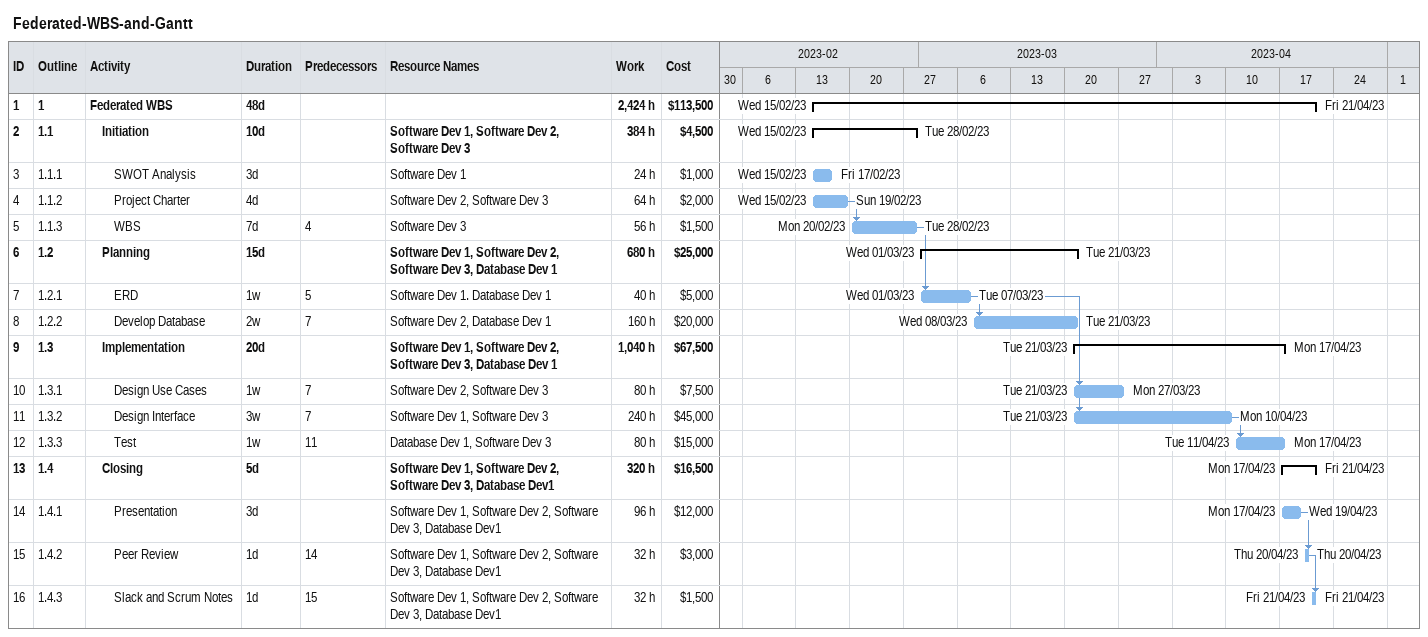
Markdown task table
Federated-WBS-and-Gantt

| ID | WBS | Task | Duration | Start | Finish | Predecessors | Resources | Work (h) | Cost ($) |
|---|---|---|---|---|---|---|---|---|---|
| 1 | 1 | **Federated WBS** | 48d | 2023-02-15 | 2023-04-21 |  |  | 2424 | 113500 |
| 2 | 1.1 | **Initiation** | 10d | 2023-02-15 | 2023-02-28 |  | Software Dev 1, Software Dev 2, Software Dev 3 | 384 | 4500 |
| 3 | 1.1.1 | SWOT Analysis | 3d | 2023-02-15 | 2023-02-17 |  | Software Dev 1 | 24 | 1000 |
| 4 | 1.1.2 | Project Charter | 4d | 2023-02-15 | 2023-02-19 |  | Software Dev 2, Software Dev 3 | 64 | 2000 |
| 5 | 1.1.3 | WBS | 7d | 2023-02-20 | 2023-02-28 | 4 | Software Dev 3 | 56 | 1500 |
| 6 | 1.2 | **Planning** | 15d | 2023-03-01 | 2023-03-21 |  | Software Dev 1, Software Dev 2, Software Dev 3, Database Dev 1 | 680 | 25000 |
| 7 | 1.2.1 | ERD | 1w | 2023-03-01 | 2023-03-07 | 5 | Software Dev 1. Database Dev 1 | 40 | 5000 |
| 8 | 1.2.2 | Develop Database | 2w | 2023-03-08 | 2023-03-21 | 7 | Software Dev 2, Database Dev 1 | 160 | 20000 |
| 9 | 1.3 | **Implementation** | 20d | 2023-03-21 | 2023-04-17 |  | Software Dev 1, Software Dev 2, Software Dev 3, Database Dev 1 | 1040 | 67500 |
| 10 | 1.3.1 | Design Use Cases | 1w | 2023-03-21 | 2023-03-27 | 7 | Software Dev 2, Software Dev 3 | 80 | 7500 |
| 11 | 1.3.2 | Design Interface | 3w | 2023-03-21 | 2023-04-10 | 7 | Software Dev 1, Software Dev 3 | 240 | 45000 |
| 12 | 1.3.3 | Test | 1w | 2023-04-11 | 2023-04-17 | 11 | Database Dev 1, Software Dev 3 | 80 | 15000 |
| 13 | 1.4 | **Closing** | 5d | 2023-04-17 | 2023-04-21 |  | Software Dev 1, Software Dev 2, Software Dev 3, Database Dev1 | 320 | 16500 |
| 14 | 1.4.1 | Presentation | 3d | 2023-04-17 | 2023-04-19 |  | Software Dev 1, Software Dev 2, Software Dev 3, Database Dev1 | 96 | 12000 |
| 15 | 1.4.2 | Peer Review | 1d | 2023-04-20 | 2023-04-20 | 14 | Software Dev 1, Software Dev 2, Software Dev 3, Database Dev1 | 32 | 3000 |
| 16 | 1.4.3 | Slack and Scrum Notes | 1d | 2023-04-21 | 2023-04-21 | 15 | Software Dev 1, Software Dev 2, Software Dev 3, Database Dev1 | 32 | 1500 |
